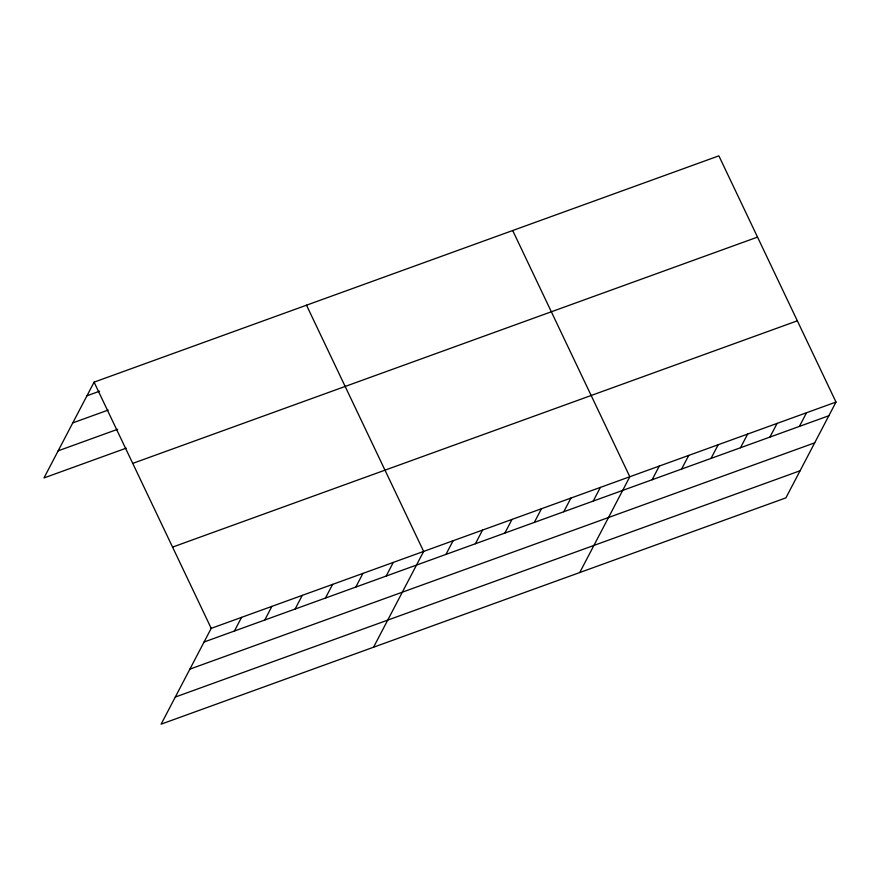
<?xml version="1.0" encoding="UTF-8"?>
<svg xmlns="http://www.w3.org/2000/svg" width="880" height="880" viewBox="0 0 880 880"><rect width="100%" height="100%" fill="white"/><g stroke="black" fill="none" stroke-linecap="round" stroke-linejoin="round"><path stroke-width="1.32" d="M836 402.072L211.211 628.353L161.128 724.152L785.917 497.86L836 402.072L718.872 155.848L94.083 382.14L44 477.928L126.192 448.162M234.41 631.026L241.56 617.364M264.759 620.037L271.898 606.375M295.108 609.048L302.247 595.386M325.457 598.048L332.596 584.397M355.806 587.059L362.945 573.397M386.155 576.07L393.294 562.408M373.56 647.207L423.643 551.419L306.504 305.195M445.951 554.411L453.09 540.749M475.409 543.741L482.548 530.079M504.856 533.082L512.006 519.42M534.314 522.412L541.453 508.75M563.772 511.742L570.911 498.08M593.219 501.072L600.369 487.41M579.744 572.539L629.816 476.751L512.688 230.527M652.135 479.743L659.274 466.081M681.582 469.073L688.732 455.411M711.04 458.403L718.179 444.741M740.498 447.733L747.637 434.071M769.945 437.063L777.095 423.412M799.403 426.404L806.542 412.742M86.933 395.791L99.583 391.215M72.765 422.895L108.174 410.08M58.168 450.824L117.601 429.297M132.737 463.386L757.526 237.105M172.557 547.107L797.346 320.815M204.072 642.015L828.861 415.734M189.893 669.119L814.693 442.838M175.296 697.048L800.096 470.756M94.083 382.14L211.211 628.353"/></g></svg>
